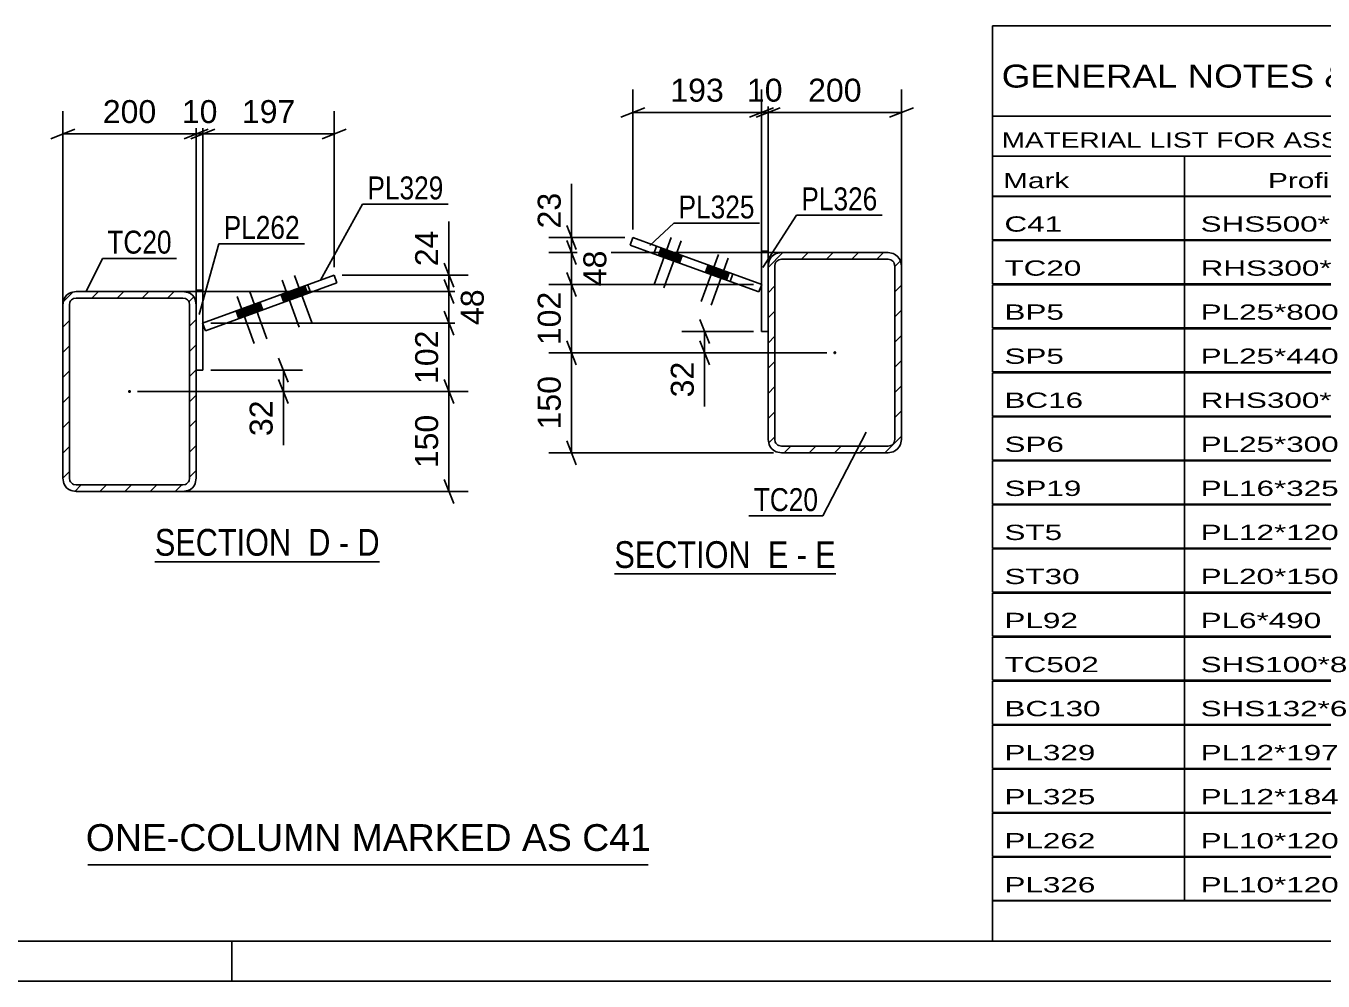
# Model space of a CAD drawing. Header units: millimetres. Extents: x -162 to 432, y -197 to 223.
# Drawn here: x -13.5 to 148.5, y -196.9 to -77.6 of the extents above; entities that cross this region are included whole.
import ezdxf

# ---------------------------------------------------------------- set-up
doc = ezdxf.new("R2010")
doc.units = ezdxf.units.MM
doc.linetypes.add('DXK_LINE_DOT2', pattern=[3.9198, 1.9599, -1.9599])
doc.linetypes.add('DXK_LINE_DOT3', pattern=[5.9187, 2.979, -0.9799, 0.9799, -0.9799])
doc.styles.add('Arial', font='ARIAL.TTF', dxfattribs={"height": 0.2})
doc.styles.add('Arial Narrow', font='ARIALN.TTF', dxfattribs={"height": 0.2})

# ---------------------------------------------------------------- blocks, each defined once
blk = doc.blocks.new('Unknown-284928215-1134')
at = {"color": 5, "linetype": 'Continuous'}
for p, q in [((-156.79, -191.89), (427.21, -191.89)), ((12.21, -196.89), (12.21, -191.89)), ((-161.79, -196.89), (432.21, -196.89))]:
    blk.add_line(p, q, dxfattribs=at)
blk = doc.blocks.new('Unknown-284928215-13 - 1659')
at = {"color": 6, "linetype": 'Continuous'}
blk.add_line((2.6, -144.53), (30.67, -144.53), dxfattribs=at)
at = {"color": 0, "linetype": 'Continuous'}
for points in [[(20.71, -143.78), (20.71, -140.28), (2.6, -140.28), (2.6, -143.78)], [(24.53, -143.78), (24.53, -140.28), (21.76, -140.28), (21.76, -143.78)], [(26.85, -143.78), (26.85, -140.28), (25.58, -140.28), (25.58, -143.78)], [(30.67, -143.78), (30.67, -140.28), (27.9, -140.28), (27.9, -143.78)]]:
    blk.add_wipeout(points, dxfattribs=at)
at = {"color": 7, "linetype": 'Continuous', "style": 'Arial Narrow'}
for s, p in [('SECTION ', (2.6, -143.78)), ('D', (21.76, -143.78)), ('D', (27.9, -143.78)), ('-', (25.58, -143.78))]:
    blk.add_text(s, height=3.34, dxfattribs=at).set_placement(p)
blk = doc.blocks.new('Unknown-284928215-16 - 3590')
at = {"color": 6, "linetype": 'Continuous'}
blk.add_line((59.99, -146.06), (87.64, -146.06), dxfattribs=at)
at = {"color": 0, "linetype": 'Continuous'}
for points in [[(78.1, -145.31), (78.1, -141.81), (59.99, -141.81), (59.99, -145.31)], [(81.71, -145.31), (81.71, -141.81), (79.15, -141.81), (79.15, -145.31)], [(84.03, -145.31), (84.03, -141.81), (82.76, -141.81), (82.76, -145.31)], [(87.64, -145.31), (87.64, -141.81), (85.08, -141.81), (85.08, -145.31)]]:
    blk.add_wipeout(points, dxfattribs=at)
at = {"color": 7, "linetype": 'Continuous', "style": 'Arial Narrow'}
for s, p in [('SECTION ', (59.99, -145.31)), ('E', (79.15, -145.31)), ('E', (85.08, -145.31)), ('-', (82.76, -145.31))]:
    blk.add_text(s, height=3.34, dxfattribs=at).set_placement(p)
blk = doc.blocks.new('Part-284928215-1743 - 1659')
at = {"color": 2, "linetype": 'Continuous'}
for p, q in [((7.76, -110.61), (7.76, -112.44)), ((8.6, -110.61), (7.76, -110.61)), ((8.6, -110.61), (8.6, -120.61)), ((7.76, -120.61), (8.6, -120.61))]:
    blk.add_line(p, q, dxfattribs=at)
at = {"color": 7, "linetype": 'DXK_LINE_DOT2'}
blk.add_line((7.76, -112.44), (7.76, -120.61), dxfattribs=at)
blk = doc.blocks.new('Part-284928215-1690 - 1659')
at = {"linetype": 'Continuous'}
h = blk.add_hatch(dxfattribs=at)
h.set_pattern_fill('', scale=0.7, style=0, pattern_type=0)
h.set_pattern_definition([(45, (-8.9043, -134.1087), (-1.57154, 1.57154), [])])
h.paths.add_polyline_path([(-8.9, -112.44), (-8.9, -134.11), (-8.78, -134.75), (-8.42, -135.29), (-7.88, -135.65), (-7.24, -135.78), (6.1, -135.78), (6.73, -135.65), (7.27, -135.29), (7.64, -134.75), (7.76, -134.11), (7.76, -112.44), (7.64, -111.8), (7.27, -111.26), (6.73, -110.9), (6.1, -110.78), (-7.24, -110.78), (-7.88, -110.9), (-8.42, -111.26), (-8.78, -111.8)])
h.paths.add_polyline_path([(-7.83, -111.85), (-7.56, -111.67), (-7.24, -111.61), (6.1, -111.61), (6.41, -111.67), (6.68, -111.85), (6.87, -112.12), (6.93, -112.44), (6.93, -134.11), (6.87, -134.43), (6.68, -134.7), (6.41, -134.88), (6.1, -134.94), (-7.24, -134.94), (-7.56, -134.88), (-7.83, -134.7), (-8.01, -134.43), (-8.07, -134.11), (-8.07, -112.44), (-8.01, -112.12)])
blk.add_hatch(color=246, dxfattribs=at).paths.add_polyline_path([(-0.57, -123.38, -1), (-0.57, -123.18, -1)])
at = {"color": 2, "linetype": 'Continuous'}
for p, q in [((-7.24, -110.78), (-7.88, -110.9)), ((-7.56, -111.67), (-7.24, -111.61)), ((-7.24, -110.78), (6.1, -110.78)), ((-7.24, -111.61), (6.1, -111.61)), ((6.73, -110.9), (6.1, -110.78)), ((6.1, -111.61), (6.41, -111.67)), ((-8.78, -111.8), (-8.9, -112.44)), ((-8.9, -134.11), (-8.9, -112.44)), ((-8.07, -112.44), (-8.01, -112.12)), ((-8.07, -134.11), (-8.07, -112.44)), ((6.87, -112.12), (6.93, -112.44)), ((6.93, -134.11), (6.93, -112.44)), ((7.76, -112.44), (7.64, -111.8)), ((7.76, -134.11), (7.76, -112.44)), ((-8.9, -134.11), (-8.78, -134.75)), ((-8.01, -134.43), (-8.07, -134.11)), ((6.93, -134.11), (6.87, -134.43)), ((7.64, -134.75), (7.76, -134.11)), ((-7.88, -135.65), (-7.24, -135.78)), ((-7.24, -134.94), (-7.56, -134.88)), ((-7.24, -134.94), (6.1, -134.94)), ((-7.24, -135.78), (6.1, -135.78)), ((6.41, -134.88), (6.1, -134.94)), ((6.1, -135.78), (6.73, -135.65))]:
    blk.add_line(p, q, dxfattribs=at)
at = {"color": 7, "linetype": 'DXK_LINE_DOT3'}
blk.add_line((-0.57, -123.28), (-0.57, -123.28), dxfattribs=at)
at = {"color": 246, "linetype": 'DXK_LINE_DOT2'}
blk.add_line((-0.57, -123.28), (-0.57, -123.28), dxfattribs=at)
at = {"color": 246, "linetype": 'Continuous'}
blk.add_circle((-0.57, -123.28), 0.1, dxfattribs=at)
at = {"color": 2, "linetype": 'Continuous'}
for centre, radius, start, end in [((-7.24, -112.44), 1.67, 112.5, 157.5), ((-7.24, -112.44), 0.833, 112.5, 157.5), ((6.1, -112.44), 0.833, 22.5, 67.5), ((6.1, -112.44), 1.67, 22.5, 67.5), ((-7.24, -134.11), 0.833, 202.5, 247.5), ((6.1, -134.11), 0.833, 292.5, 337.5), ((-7.24, -134.11), 1.67, 202.5, 247.5), ((6.1, -134.11), 1.67, 292.5, 337.5)]:
    blk.add_arc(centre, radius, start, end, dxfattribs=at)
blk = doc.blocks.new('Part-284928215-1760 - 1659')
at = {"color": 2, "linetype": 'Continuous'}
for p, q in [((25, -108.77), (8.55, -114.75)), ((8.9, -115.69), (25.34, -109.71)), ((22.03, -110.91), (21.69, -109.97)), ((25.34, -109.71), (25, -108.77)), ((8.55, -114.75), (8.9, -115.69))]:
    blk.add_line(p, q, dxfattribs=at)
at = {"color": 7, "linetype": 'DXK_LINE_DOT2'}
blk.add_line((13.42, -114.05), (13.07, -113.11), dxfattribs=at)
blk = doc.blocks.new('Bolt-284928215-1769 - 1659')
at = {"linetype": 'Continuous'}
for points in [[(20.26, -111.56), (21.67, -111.04), (21.32, -110.1), (19.91, -110.62)], [(18.69, -112.13), (20.1, -111.61), (19.76, -110.67), (18.35, -111.19)], [(13.08, -114.17), (14.49, -113.66), (14.15, -112.72), (12.74, -113.23)], [(14.65, -113.6), (16.06, -113.08), (15.71, -112.14), (14.31, -112.66)]]:
    blk.add_hatch(color=1, dxfattribs=at).paths.add_polyline_path(points)
at = {"color": 1, "linetype": 'Continuous'}
for p, q in [((18.48, -109.36), (20.62, -115.24)), ((20.05, -108.79), (22.19, -114.67)), ((21.32, -110.1), (21.67, -111.04)), ((12.87, -111.41), (15.01, -117.28)), ((14.44, -110.84), (16.58, -116.71)), ((18.35, -111.19), (18.69, -112.13)), ((19.76, -110.67), (20.1, -111.61)), ((19.91, -110.62), (20.26, -111.56)), ((12.74, -113.23), (13.08, -114.17)), ((14.15, -112.72), (14.49, -113.66)), ((14.31, -112.66), (14.65, -113.6)), ((15.71, -112.14), (16.06, -113.08))]:
    blk.add_line(p, q, dxfattribs=at)
blk = doc.blocks.new('Part-284928215-3602 - 3590')
at = {"linetype": 'Continuous'}
h = blk.add_hatch(dxfattribs=at)
h.set_pattern_fill('', scale=0.7, style=0, pattern_type=0)
h.set_pattern_definition([(45, (95.7247, -106.9655), (-1.57154, 1.57154), [])])
h.paths.add_polyline_path([(95.85, -107.6), (95.72, -106.97), (95.36, -106.42), (94.82, -106.06), (94.18, -105.94), (80.85, -105.94), (80.21, -106.06), (79.67, -106.42), (79.31, -106.97), (79.18, -107.6), (79.18, -129.27), (79.31, -129.91), (79.67, -130.45), (80.21, -130.81), (80.85, -130.94), (94.18, -130.94), (94.82, -130.81), (95.36, -130.45), (95.72, -129.91), (95.85, -129.27)])
h.paths.add_polyline_path([(94.95, -129.59), (94.77, -129.86), (94.5, -130.04), (94.18, -130.1), (80.85, -130.1), (80.53, -130.04), (80.26, -129.86), (80.08, -129.59), (80.02, -129.27), (80.02, -107.6), (80.08, -107.28), (80.26, -107.01), (80.53, -106.83), (80.85, -106.77), (94.18, -106.77), (94.5, -106.83), (94.77, -107.01), (94.95, -107.28), (95.02, -107.6), (95.02, -129.27)])
blk.add_hatch(color=246, dxfattribs=at).paths.add_polyline_path([(87.52, -118.54, -1), (87.52, -118.34, -1)])
at = {"color": 2, "linetype": 'Continuous'}
for p, q in [((80.85, -105.94), (80.21, -106.06)), ((80.53, -106.83), (80.85, -106.77)), ((80.85, -105.94), (94.18, -105.94)), ((80.85, -106.77), (94.18, -106.77)), ((94.82, -106.06), (94.18, -105.94)), ((94.18, -106.77), (94.5, -106.83)), ((79.31, -106.97), (79.18, -107.6)), ((79.18, -129.27), (79.18, -107.6)), ((80.02, -107.6), (80.08, -107.28)), ((80.02, -129.27), (80.02, -107.6)), ((94.95, -107.28), (95.02, -107.6)), ((95.02, -129.27), (95.02, -107.6)), ((95.85, -107.6), (95.72, -106.97)), ((95.85, -129.27), (95.85, -107.6)), ((79.18, -129.27), (79.31, -129.91)), ((80.08, -129.59), (80.02, -129.27)), ((95.02, -129.27), (94.95, -129.59)), ((95.72, -129.91), (95.85, -129.27)), ((80.21, -130.81), (80.85, -130.94)), ((80.85, -130.1), (80.53, -130.04)), ((80.85, -130.1), (94.18, -130.1)), ((80.85, -130.94), (94.18, -130.94)), ((94.5, -130.04), (94.18, -130.1)), ((94.18, -130.94), (94.82, -130.81))]:
    blk.add_line(p, q, dxfattribs=at)
at = {"color": 7, "linetype": 'DXK_LINE_DOT3'}
blk.add_line((87.52, -118.44), (87.52, -118.44), dxfattribs=at)
at = {"color": 246, "linetype": 'DXK_LINE_DOT2'}
blk.add_line((87.52, -118.44), (87.52, -118.44), dxfattribs=at)
at = {"color": 246, "linetype": 'Continuous'}
blk.add_circle((87.52, -118.44), 0.1, dxfattribs=at)
at = {"color": 2, "linetype": 'Continuous'}
for centre, radius, start, end in [((80.85, -107.6), 1.67, 112.5, 157.5), ((80.85, -107.6), 0.833, 112.5, 157.5), ((94.18, -107.6), 0.833, 22.5, 67.5), ((94.18, -107.6), 1.67, 22.5, 67.5), ((80.85, -129.27), 0.833, 202.5, 247.5), ((94.18, -129.27), 0.833, 292.5, 337.5), ((80.85, -129.27), 1.67, 202.5, 247.5), ((94.18, -129.27), 1.67, 292.5, 337.5)]:
    blk.add_arc(centre, radius, start, end, dxfattribs=at)
blk = doc.blocks.new('Bolt-284928215-3603 - 3590')
at = {"linetype": 'Continuous'}
for points in [[(65.48, -106.28), (66.89, -106.79), (67.23, -105.85), (65.82, -105.34)], [(66.7, -106.72), (68.11, -107.23), (68.45, -106.29), (67.04, -105.78)], [(71.36, -108.42), (72.77, -108.93), (73.12, -107.99), (71.71, -107.48)], [(72.58, -108.86), (73.99, -109.37), (74.33, -108.43), (72.92, -107.92)]]:
    blk.add_hatch(color=1, dxfattribs=at).paths.add_polyline_path(points)
at = {"color": 1, "linetype": 'Continuous'}
for p, q in [((67.1, -104.03), (64.96, -109.9)), ((68.31, -104.47), (66.18, -110.34)), ((65.82, -105.34), (65.48, -106.28)), ((67.04, -105.78), (66.7, -106.72)), ((67.23, -105.85), (66.89, -106.79)), ((68.45, -106.29), (68.11, -107.23)), ((72.98, -106.17), (70.84, -112.04)), ((74.19, -106.61), (72.06, -112.48)), ((71.71, -107.48), (71.36, -108.42)), ((72.92, -107.92), (72.58, -108.86)), ((73.12, -107.99), (72.77, -108.93)), ((74.33, -108.43), (73.99, -109.37))]:
    blk.add_line(p, q, dxfattribs=at)
blk = doc.blocks.new('Part-284928215-3616 - 3590')
at = {"color": 2, "linetype": 'Continuous'}
for p, q in [((61.94, -104.99), (62.28, -104.05)), ((64.92, -106.07), (61.94, -104.99)), ((62.28, -104.05), (65.26, -105.13)), ((64.92, -106.07), (65.26, -105.13)), ((65.26, -105.13), (78.39, -109.91)), ((78.05, -110.85), (64.92, -106.07)), ((78.39, -109.91), (78.05, -110.85))]:
    blk.add_line(p, q, dxfattribs=at)
at = {"color": 7, "linetype": 'DXK_LINE_DOT2'}
blk.add_line((74.43, -109.54), (74.78, -108.6), dxfattribs=at)
blk = doc.blocks.new('Part-284928215-3623 - 3590')
at = {"color": 2, "linetype": 'Continuous'}
for p, q in [((79.19, -105.77), (78.35, -105.77)), ((78.35, -105.77), (78.35, -115.77)), ((79.19, -105.77), (79.19, -107.6)), ((78.35, -115.77), (79.19, -115.77))]:
    blk.add_line(p, q, dxfattribs=at)
at = {"color": 7, "linetype": 'DXK_LINE_DOT2'}
blk.add_line((79.19, -107.6), (79.19, -115.77), dxfattribs=at)
blk = doc.blocks.new('StraightDimension-284928215-1772 - 1659')
at = {"color": 7, "linetype": 'Continuous'}
for p, q in [((38.72, -121.78), (39.92, -124.78)), ((0.43, -123.28), (41.72, -123.28)), ((39.32, -135.78), (39.32, -123.28)), ((39.92, -137.28), (38.72, -134.28)), ((5.74, -135.78), (41.72, -135.78))]:
    blk.add_line(p, q, dxfattribs=at)
at = {"color": 0}
blk.add_wipeout([(38.57, -125.59), (34.37, -125.59), (34.37, -133.46), (38.57, -133.46)], dxfattribs=at)
at = {"color": 3, "style": 'Arial'}
blk.add_text('150', height=2.865, rotation=90.0002, dxfattribs=at).set_placement((37.97, -132.86))
blk = doc.blocks.new('StraightDimension-284928215-1799 - 1659')
at = {"color": 7, "linetype": 'Continuous'}
for p, q in [((38.72, -107.27), (39.92, -110.27)), ((26, -108.77), (41.72, -108.77)), ((39.92, -112.28), (38.72, -109.28)), ((39.32, -110.78), (39.32, -108.77)), ((4.59, -110.78), (41.72, -110.78))]:
    blk.add_line(p, q, dxfattribs=at)
at = {"color": 0}
blk.add_wipeout([(38.57, -102.59), (34.37, -102.59), (34.37, -108.24), (38.57, -108.24)], dxfattribs=at)
at = {"color": 7, "linetype": 'Continuous'}
blk.add_line((39.32, -108.77), (39.32, -102.07), dxfattribs=at)
blk.add_line((39.32, -108.77), (39.32, -102.07), dxfattribs=at)
at = {"color": 3, "style": 'Arial'}
blk.add_text('24', height=2.865, rotation=90.0002, dxfattribs=at).set_placement((37.97, -107.64))
blk = doc.blocks.new('StraightDimension-284928215-1784 - 1659')
at = {"color": 7, "linetype": 'Continuous'}
for p, q in [((38.72, -113.24), (39.92, -116.24)), ((9.6, -114.74), (41.72, -114.74)), ((39.32, -123.28), (39.32, -114.74)), ((39.92, -124.78), (38.72, -121.78)), ((0.43, -123.28), (41.72, -123.28))]:
    blk.add_line(p, q, dxfattribs=at)
at = {"color": 0}
blk.add_wipeout([(38.57, -115.07), (34.37, -115.07), (34.37, -122.94), (38.57, -122.94)], dxfattribs=at)
at = {"color": 3, "style": 'Arial'}
blk.add_text('102', height=2.865, rotation=90.0002, dxfattribs=at).set_placement((37.97, -122.34))
blk = doc.blocks.new('StraightDimension-284928215-1805 - 1659')
at = {"color": 7, "linetype": 'Continuous'}
for p, q in [((38.72, -109.28), (39.92, -112.28)), ((4.59, -110.78), (42.17, -110.78)), ((39.32, -114.74), (39.32, -110.78)), ((39.92, -116.24), (38.72, -113.24)), ((9.6, -114.74), (42.17, -114.74))]:
    blk.add_line(p, q, dxfattribs=at)
at = {"color": 0}
blk.add_wipeout([(44.27, -109.93), (40.07, -109.93), (40.07, -115.58), (44.27, -115.58)], dxfattribs=at)
at = {"color": 3, "style": 'Arial'}
blk.add_text('48', height=2.865, rotation=90.0002, dxfattribs=at).set_placement((43.67, -114.98))
blk = doc.blocks.new('StraightDimension-284928215-1820 - 1659')
at = {"color": 7, "linetype": 'Continuous'}
for p, q in [((18.05, -119.11), (19.25, -122.11)), ((9.6, -120.61), (21.05, -120.61)), ((18.65, -123.28), (18.65, -120.61)), ((19.25, -124.78), (18.05, -121.78)), ((0.43, -123.28), (21.05, -123.28))]:
    blk.add_line(p, q, dxfattribs=at)
at = {"color": 0}
blk.add_wipeout([(17.9, -123.8), (13.7, -123.8), (13.7, -129.45), (17.9, -129.45)], dxfattribs=at)
at = {"color": 7, "linetype": 'Continuous'}
blk.add_line((18.65, -123.28), (18.65, -129.97), dxfattribs=at)
blk.add_line((18.65, -123.28), (18.65, -129.97), dxfattribs=at)
at = {"color": 3, "style": 'Arial'}
blk.add_text('32', height=2.865, rotation=90.0002, dxfattribs=at).set_placement((17.3, -128.85))
blk = doc.blocks.new('StraightDimension-284928215-1832 - 1659')
at = {"color": 7, "linetype": 'Continuous'}
for p, q in [((-8.9, -112.33), (-8.9, -88.26)), ((7.76, -111.44), (7.76, -88.26)), ((-7.4, -90.51), (-10.4, -91.71)), ((6.26, -91.71), (9.26, -90.51)), ((-8.9, -91.11), (7.76, -91.11))]:
    blk.add_line(p, q, dxfattribs=at)
at = {"color": 0}
blk.add_wipeout([(3.36, -90.36), (3.36, -86.16), (-4.51, -86.16), (-4.51, -90.36)], dxfattribs=at)
at = {"color": 3, "style": 'Arial'}
blk.add_text('200', height=2.865, dxfattribs=at).set_placement((-3.91, -89.76))
blk = doc.blocks.new('StraightDimension-284928215-1845 - 1659')
at = {"color": 7, "linetype": 'Continuous'}
for p, q in [((8.6, -113.74), (8.6, -88.26)), ((25, -107.77), (25, -88.26)), ((10.1, -90.51), (7.1, -91.71)), ((23.5, -91.71), (26.5, -90.51)), ((8.6, -91.11), (25, -91.11))]:
    blk.add_line(p, q, dxfattribs=at)
at = {"color": 0}
blk.add_wipeout([(20.73, -90.36), (20.73, -86.16), (12.86, -86.16), (12.86, -90.36)], dxfattribs=at)
at = {"color": 3, "style": 'Arial'}
blk.add_text('197', height=2.865, dxfattribs=at).set_placement((13.46, -89.76))
blk = doc.blocks.new('StraightDimension-284928215-1859 - 1659')
at = {"color": 7, "linetype": 'Continuous'}
for p, q in [((7.76, -111.44), (7.76, -88.26)), ((8.6, -113.74), (8.6, -88.26)), ((6.26, -91.71), (9.26, -90.51)), ((10.1, -90.51), (7.1, -91.71)), ((7.76, -91.11), (8.6, -91.11))]:
    blk.add_line(p, q, dxfattribs=at)
at = {"color": 0}
blk.add_wipeout([(11, -90.36), (11, -86.16), (5.36, -86.16), (5.36, -90.36)], dxfattribs=at)
at = {"color": 3, "style": 'Arial'}
blk.add_text('10', height=2.865, dxfattribs=at).set_placement((5.96, -89.76))
blk = doc.blocks.new('StraightDimension-284928215-3726 - 3590')
at = {"color": 7, "linetype": 'Continuous'}
for p, q in [((54.03, -102.55), (55.23, -105.55)), ((61.28, -104.05), (51.78, -104.05)), ((55.23, -107.44), (54.03, -104.44)), ((54.63, -105.94), (54.63, -104.05)), ((81.37, -105.94), (51.78, -105.94))]:
    blk.add_line(p, q, dxfattribs=at)
at = {"color": 0}
blk.add_wipeout([(53.88, -97.87), (49.68, -97.87), (49.68, -103.52), (53.88, -103.52)], dxfattribs=at)
at = {"color": 7, "linetype": 'Continuous'}
blk.add_line((54.63, -104.05), (54.63, -97.35), dxfattribs=at)
blk.add_line((54.63, -104.05), (54.63, -97.35), dxfattribs=at)
at = {"color": 3, "style": 'Arial'}
blk.add_text('23', height=2.865, rotation=90.0002, dxfattribs=at).set_placement((53.28, -102.92))
blk = doc.blocks.new('StraightDimension-284928215-3714 - 3590')
at = {"color": 7, "linetype": 'Continuous'}
for p, q in [((79.18, -106.6), (79.18, -85.59)), ((95.85, -107.49), (95.85, -85.59)), ((80.68, -87.84), (77.68, -89.04)), ((79.18, -88.44), (95.85, -88.44)), ((94.35, -89.04), (97.35, -87.84))]:
    blk.add_line(p, q, dxfattribs=at)
at = {"color": 0}
blk.add_wipeout([(91.45, -87.69), (91.45, -83.49), (83.58, -83.49), (83.58, -87.69)], dxfattribs=at)
at = {"color": 3, "style": 'Arial'}
blk.add_text('200', height=2.865, dxfattribs=at).set_placement((84.18, -87.09))
blk = doc.blocks.new('StraightDimension-284928215-3673 - 3590')
at = {"color": 7, "linetype": 'Continuous'}
for p, q in [((70.65, -114.27), (71.85, -117.27)), ((77.35, -115.77), (68.4, -115.77)), ((71.25, -118.44), (71.25, -115.77)), ((71.85, -119.94), (70.65, -116.94)), ((86.52, -118.44), (68.4, -118.44))]:
    blk.add_line(p, q, dxfattribs=at)
at = {"color": 0}
blk.add_wipeout([(70.5, -118.96), (66.3, -118.96), (66.3, -124.61), (70.5, -124.61)], dxfattribs=at)
at = {"color": 7, "linetype": 'Continuous'}
blk.add_line((71.25, -118.44), (71.25, -125.13), dxfattribs=at)
blk.add_line((71.25, -118.44), (71.25, -125.13), dxfattribs=at)
at = {"color": 3, "style": 'Arial'}
blk.add_text('32', height=2.865, rotation=90.0002, dxfattribs=at).set_placement((69.9, -124.01))
blk = doc.blocks.new('StraightDimension-284928215-3685 - 3590')
at = {"color": 7, "linetype": 'Continuous'}
for p, q in [((78.35, -108.9), (78.35, -85.59)), ((79.18, -106.6), (79.18, -85.59)), ((76.85, -89.04), (79.85, -87.84)), ((80.68, -87.84), (77.68, -89.04)), ((78.35, -88.44), (79.18, -88.44))]:
    blk.add_line(p, q, dxfattribs=at)
at = {"color": 0}
blk.add_wipeout([(81.59, -87.69), (81.59, -83.49), (75.94, -83.49), (75.94, -87.69)], dxfattribs=at)
at = {"color": 3, "style": 'Arial'}
blk.add_text('10', height=2.865, dxfattribs=at).set_placement((76.54, -87.09))
blk = doc.blocks.new('StraightDimension-284928215-3702 - 3590')
at = {"color": 7, "linetype": 'Continuous'}
for p, q in [((62.28, -103.05), (62.28, -85.59)), ((78.35, -108.9), (78.35, -85.59)), ((63.78, -87.84), (60.78, -89.04)), ((62.28, -88.44), (78.35, -88.44)), ((76.85, -89.04), (79.85, -87.84))]:
    blk.add_line(p, q, dxfattribs=at)
at = {"color": 0}
blk.add_wipeout([(74.25, -87.69), (74.25, -83.49), (66.38, -83.49), (66.38, -87.69)], dxfattribs=at)
at = {"color": 3, "style": 'Arial'}
blk.add_text('193', height=2.865, dxfattribs=at).set_placement((66.98, -87.09))
blk = doc.blocks.new('StraightDimension-284928215-3734 - 3590')
at = {"color": 7, "linetype": 'Continuous'}
for p, q in [((54.03, -116.94), (55.23, -119.94)), ((86.52, -118.44), (51.78, -118.44)), ((54.63, -130.94), (54.63, -118.44)), ((55.23, -132.44), (54.03, -129.44)), ((79.85, -130.94), (51.78, -130.94))]:
    blk.add_line(p, q, dxfattribs=at)
at = {"color": 0}
blk.add_wipeout([(53.88, -120.75), (49.68, -120.75), (49.68, -128.62), (53.88, -128.62)], dxfattribs=at)
at = {"color": 3, "style": 'Arial'}
blk.add_text('150', height=2.865, rotation=90.0002, dxfattribs=at).set_placement((53.28, -128.02))
blk = doc.blocks.new('StraightDimension-284928215-3745 - 3590')
at = {"color": 7, "linetype": 'Continuous'}
for p, q in [((54.03, -104.44), (55.23, -107.44)), ((81.37, -105.94), (52.23, -105.94)), ((54.63, -109.9), (54.63, -105.94)), ((55.23, -111.4), (54.03, -108.4)), ((77.35, -109.9), (52.23, -109.9))]:
    blk.add_line(p, q, dxfattribs=at)
at = {"color": 0}
blk.add_wipeout([(59.58, -105.09), (55.38, -105.09), (55.38, -110.74), (59.58, -110.74)], dxfattribs=at)
at = {"color": 3, "style": 'Arial'}
blk.add_text('48', height=2.865, rotation=90.0002, dxfattribs=at).set_placement((58.98, -110.14))
blk = doc.blocks.new('StraightDimension-284928215-3761 - 3590')
at = {"color": 7, "linetype": 'Continuous'}
for p, q in [((54.03, -108.4), (55.23, -111.4)), ((77.35, -109.9), (51.78, -109.9)), ((54.63, -118.44), (54.63, -109.9)), ((55.23, -119.94), (54.03, -116.94)), ((86.52, -118.44), (51.78, -118.44))]:
    blk.add_line(p, q, dxfattribs=at)
at = {"color": 0}
blk.add_wipeout([(53.88, -110.23), (49.68, -110.23), (49.68, -118.1), (53.88, -118.1)], dxfattribs=at)
at = {"color": 3, "style": 'Arial'}
blk.add_text('102', height=2.865, rotation=90.0002, dxfattribs=at).set_placement((53.28, -117.5))
blk = doc.blocks.new('Unknown-284928215-9386')
at = {"color": 7, "linetype": 'Continuous'}
for p, q in [((107.21, -77.64), (267.21, -77.64)), ((107.21, -88.89), (107.21, -77.64)), ((267.21, -77.64), (267.21, -88.89)), ((107.21, -88.89), (267.21, -88.89)), ((107.21, -88.89), (107.21, -93.89)), ((267.21, -88.89), (267.21, -93.89)), ((107.21, -93.89), (267.21, -93.89)), ((107.21, -93.89), (107.21, -98.89)), ((131.21, -93.89), (131.21, -98.89)), ((166.71, -93.89), (166.71, -98.89)), ((192.71, -93.89), (192.71, -98.89)), ((205.71, -93.89), (205.71, -98.89)), ((223.21, -93.89), (223.21, -98.89)), ((245.21, -93.89), (245.21, -98.89)), ((267.21, -93.89), (267.21, -98.89)), ((107.21, -98.89), (267.21, -98.89)), ((107.21, -98.94), (107.21, -104.34)), ((107.21, -98.94), (267.21, -98.94)), ((131.21, -98.89), (131.21, -104.39)), ((166.71, -98.89), (166.71, -104.39)), ((192.71, -98.89), (192.71, -104.39)), ((205.71, -98.89), (205.71, -104.39)), ((223.21, -98.89), (223.21, -104.39)), ((245.21, -98.89), (245.21, -104.39)), ((267.21, -98.94), (267.21, -104.34)), ((107.21, -104.34), (267.21, -104.34)), ((107.21, -104.44), (107.21, -109.84)), ((107.21, -104.44), (267.21, -104.44)), ((131.21, -104.39), (131.21, -109.89)), ((166.71, -104.39), (166.71, -109.89)), ((192.71, -104.39), (192.71, -109.89)), ((205.71, -104.39), (205.71, -109.89)), ((223.21, -104.39), (223.21, -109.89)), ((245.21, -104.39), (245.21, -109.89)), ((267.21, -104.44), (267.21, -109.84)), ((107.21, -109.84), (267.21, -109.84)), ((107.21, -109.94), (107.21, -115.34)), ((107.21, -109.94), (267.21, -109.94)), ((131.21, -109.89), (131.21, -115.39)), ((166.71, -109.89), (166.71, -115.39)), ((192.71, -109.89), (192.71, -115.39)), ((205.71, -109.89), (205.71, -115.39)), ((223.21, -109.89), (223.21, -115.39)), ((245.21, -109.89), (245.21, -115.39)), ((267.21, -109.94), (267.21, -115.34)), ((107.21, -115.34), (267.21, -115.34)), ((107.21, -115.44), (107.21, -120.84)), ((107.21, -115.44), (267.21, -115.44)), ((131.21, -115.39), (131.21, -120.89)), ((166.71, -115.39), (166.71, -120.89)), ((192.71, -115.39), (192.71, -120.89)), ((205.71, -115.39), (205.71, -120.89)), ((223.21, -115.39), (223.21, -120.89)), ((245.21, -115.39), (245.21, -120.89)), ((267.21, -115.44), (267.21, -120.84)), ((107.21, -120.84), (267.21, -120.84)), ((107.21, -120.94), (107.21, -126.34)), ((107.21, -120.94), (267.21, -120.94)), ((131.21, -120.89), (131.21, -126.39)), ((166.71, -120.89), (166.71, -126.39)), ((192.71, -120.89), (192.71, -126.39)), ((205.71, -120.89), (205.71, -126.39)), ((223.21, -120.89), (223.21, -126.39)), ((245.21, -120.89), (245.21, -126.39)), ((267.21, -120.94), (267.21, -126.34)), ((107.21, -126.34), (267.21, -126.34)), ((107.21, -126.44), (107.21, -131.84)), ((107.21, -126.44), (267.21, -126.44)), ((131.21, -126.39), (131.21, -131.89)), ((166.71, -126.39), (166.71, -131.89)), ((192.71, -126.39), (192.71, -131.89)), ((205.71, -126.39), (205.71, -131.89)), ((223.21, -126.39), (223.21, -131.89)), ((245.21, -126.39), (245.21, -131.89)), ((267.21, -126.44), (267.21, -131.84)), ((107.21, -131.84), (267.21, -131.84)), ((107.21, -131.94), (107.21, -137.34)), ((107.21, -131.94), (267.21, -131.94)), ((131.21, -131.89), (131.21, -137.39)), ((166.71, -131.89), (166.71, -137.39)), ((192.71, -131.89), (192.71, -137.39)), ((205.71, -131.89), (205.71, -137.39)), ((223.21, -131.89), (223.21, -137.39)), ((245.21, -131.89), (245.21, -137.39)), ((267.21, -131.94), (267.21, -137.34)), ((107.21, -137.34), (267.21, -137.34)), ((107.21, -137.44), (107.21, -142.84)), ((107.21, -137.44), (267.21, -137.44)), ((131.21, -137.39), (131.21, -142.89)), ((166.71, -137.39), (166.71, -142.89)), ((192.71, -137.39), (192.71, -142.89)), ((205.71, -137.39), (205.71, -142.89)), ((223.21, -137.39), (223.21, -142.89)), ((245.21, -137.39), (245.21, -142.89)), ((267.21, -137.44), (267.21, -142.84)), ((107.21, -142.84), (267.21, -142.84)), ((107.21, -142.94), (107.21, -148.34)), ((107.21, -142.94), (267.21, -142.94)), ((131.21, -142.89), (131.21, -148.39)), ((166.71, -142.89), (166.71, -148.39)), ((192.71, -142.89), (192.71, -148.39)), ((205.71, -142.89), (205.71, -148.39)), ((223.21, -142.89), (223.21, -148.39)), ((245.21, -142.89), (245.21, -148.39)), ((267.21, -142.94), (267.21, -148.34)), ((107.21, -148.34), (267.21, -148.34)), ((107.21, -148.44), (107.21, -153.84)), ((107.21, -148.44), (267.21, -148.44)), ((131.21, -148.39), (131.21, -153.89)), ((166.71, -148.39), (166.71, -153.89)), ((192.71, -148.39), (192.71, -153.89)), ((205.71, -148.39), (205.71, -153.89)), ((223.21, -148.39), (223.21, -153.89)), ((245.21, -148.39), (245.21, -153.89)), ((267.21, -148.44), (267.21, -153.84)), ((107.21, -153.84), (267.21, -153.84)), ((131.21, -153.89), (131.21, -159.39)), ((166.71, -153.89), (166.71, -159.39)), ((192.71, -153.89), (192.71, -159.39)), ((205.71, -153.89), (205.71, -159.39)), ((223.21, -153.89), (223.21, -159.39)), ((245.21, -153.89), (245.21, -159.39)), ((107.21, -153.94), (107.21, -159.34)), ((107.21, -153.94), (267.21, -153.94)), ((267.21, -153.94), (267.21, -159.34)), ((107.21, -159.34), (267.21, -159.34)), ((107.21, -159.44), (107.21, -164.84)), ((107.21, -159.44), (267.21, -159.44)), ((131.21, -159.39), (131.21, -164.89)), ((166.71, -159.39), (166.71, -164.89)), ((192.71, -159.39), (192.71, -164.89)), ((205.71, -159.39), (205.71, -164.89)), ((223.21, -159.39), (223.21, -164.89)), ((245.21, -159.39), (245.21, -164.89)), ((267.21, -159.44), (267.21, -164.84)), ((107.21, -164.84), (267.21, -164.84)), ((107.21, -164.94), (107.21, -170.34)), ((107.21, -164.94), (267.21, -164.94)), ((131.21, -164.89), (131.21, -170.39)), ((166.71, -164.89), (166.71, -170.39)), ((192.71, -164.89), (192.71, -170.39)), ((205.71, -164.89), (205.71, -170.39)), ((223.21, -164.89), (223.21, -170.39)), ((245.21, -164.89), (245.21, -170.39)), ((267.21, -164.94), (267.21, -170.34)), ((107.21, -170.34), (267.21, -170.34)), ((107.21, -170.44), (107.21, -175.84)), ((107.21, -170.44), (267.21, -170.44)), ((131.21, -170.39), (131.21, -175.89)), ((166.71, -170.39), (166.71, -175.89)), ((192.71, -170.39), (192.71, -175.89)), ((205.71, -170.39), (205.71, -175.89)), ((223.21, -170.39), (223.21, -175.89)), ((245.21, -170.39), (245.21, -175.89)), ((267.21, -170.44), (267.21, -175.84)), ((107.21, -175.84), (267.21, -175.84)), ((107.21, -175.94), (107.21, -181.34)), ((107.21, -175.94), (267.21, -175.94)), ((131.21, -175.89), (131.21, -181.39)), ((166.71, -175.89), (166.71, -181.39)), ((192.71, -175.89), (192.71, -181.39)), ((205.71, -175.89), (205.71, -181.39)), ((223.21, -175.89), (223.21, -181.39)), ((245.21, -175.89), (245.21, -181.39)), ((267.21, -175.94), (267.21, -181.34)), ((107.21, -181.34), (267.21, -181.34)), ((107.21, -181.44), (107.21, -186.84)), ((107.21, -181.44), (267.21, -181.44)), ((131.21, -181.39), (131.21, -186.89)), ((166.71, -181.39), (166.71, -186.89)), ((192.71, -181.39), (192.71, -186.89)), ((205.71, -181.39), (205.71, -186.89)), ((223.21, -181.39), (223.21, -186.89)), ((245.21, -181.39), (245.21, -186.89)), ((267.21, -181.44), (267.21, -186.84)), ((107.21, -186.84), (267.21, -186.84)), ((107.21, -186.89), (267.21, -186.89)), ((107.21, -186.89), (107.21, -191.89)), ((223.21, -186.89), (223.21, -191.89)), ((245.21, -186.89), (245.21, -191.89)), ((267.21, -186.89), (267.21, -191.89)), ((107.21, -191.89), (267.21, -191.89))]:
    blk.add_line(p, q, dxfattribs=at)
at = {"color": 7, "style": 'Arial Narrow'}
for s, height, width, p in [('GENERAL NOTES & WELD DETAILS :', 2.8633, 1.4, (108.36, -85.33)), ('REFER TYP DRAWING TYP-01', 1.9089, 1.6, (191.91, -85.23)), ("MATERIAL LIST FOR ASSEMBLY MK'D", 1.9089, 1.6, (108.36, -92.83)), ('C41', 1.909, 1.794707, (203.4, -92.92)), ('1', 1.91, 1.794707, (229.29, -92.83)), ('No. Required', 1.9089, 1.6, (238.62, -92.83)), ('Mark', 1.909, 1.7, (108.54, -97.89)), ('Profile', 1.909, 1.7, (141.62, -97.89)), ('Material', 1.909, 1.7, (171.75, -97.83)), ('No.', 1.909, 1.7, (196.71, -97.83)), ('Length', 1.909, 1.7, (207.21, -97.83)), ('Area', 1.909, 1.7, (229.71, -97.83)), ('Weight', 1.909, 1.7, (249.21, -97.83))]:
    blk.add_text(s, height=height, dxfattribs=dict(at, width=width)).set_placement(p)
at = {"color": 7, "linetype": 'Continuous', "style": 'Arial Narrow'}
for s, height, width, p in [('C41', 1.909, 1.794707, (108.71, -103.32)), ('SHS500*20', 1.909, 1.794707, (133.21, -103.32)), ('E350', 1.909, 1.794707, (172.95, -103.32)), ('1', 1.91, 1.794707, (197.06, -103.32)), ('8109', 1.909, 1.794707, (209.79, -103.32)), ('16.3', 1.909, 1.794707, (231.34, -103.32)), ('2444.4', 1.909, 1.794707, (247.98, -103.32)), ('TC20', 1.909, 1.794707, (108.71, -108.82)), ('RHS300*200*10', 1.9089, 1.794707, (133.21, -108.82)), ('E350', 1.909, 1.794707, (172.95, -108.82)), ('2', 1.91, 1.794707, (197.06, -108.82)), ('1075', 1.909, 1.794707, (209.79, -108.82)), ('1.1', 1.909, 1.794707, (233.52, -108.82)), ('162.0', 1.909, 1.794707, (250.16, -108.82)), ('BP5', 1.909, 1.794707, (108.71, -114.32)), ('PL25*800', 1.909, 1.794707, (133.21, -114.32)), ('E350', 1.909, 1.794707, (172.95, -114.32)), ('1', 1.91, 1.794707, (197.06, -114.32)), ('800', 1.909, 1.794707, (211.98, -114.32)), ('1.4', 1.909, 1.794707, (233.52, -114.32)), ('125.6', 1.909, 1.794707, (250.16, -114.32)), ('SP5', 1.909, 1.794707, (108.71, -119.82)), ('PL25*440', 1.909, 1.794707, (133.21, -119.82)), ('E350', 1.909, 1.794707, (172.95, -119.82)), ('2', 1.91, 1.794707, (197.06, -119.82)), ('540', 1.909, 1.794707, (211.98, -119.82)), ('0.5', 1.909, 1.794707, (233.52, -119.82)), ('93.3', 1.909, 1.794707, (252.35, -119.82)), ('BC16', 1.909, 1.794707, (108.71, -125.32)), ('RHS300*200*10', 1.9089, 1.794707, (133.21, -125.32)), ('E350', 1.909, 1.794707, (172.95, -125.32)), ('2', 1.91, 1.794707, (197.06, -125.32)), ('475', 1.909, 1.794707, (211.98, -125.32)), ('0.5', 1.909, 1.794707, (233.52, -125.32)), ('71.6', 1.909, 1.794707, (252.35, -125.32)), ('SP6', 1.909, 1.794707, (108.71, -130.82)), ('PL25*300', 1.909, 1.794707, (133.21, -130.82)), ('E350', 1.909, 1.794707, (172.95, -130.82)), ('2', 1.91, 1.794707, (197.06, -130.82)), ('440', 1.909, 1.794707, (211.98, -130.82)), ('0.3', 1.909, 1.794707, (233.52, -130.82)), ('51.8', 1.909, 1.794707, (252.35, -130.82)), ('SP19', 1.909, 1.794707, (108.71, -136.32)), ('PL16*325', 1.909, 1.794707, (133.21, -136.32)), ('E350', 1.909, 1.794707, (172.95, -136.32)), ('2', 1.91, 1.794707, (197.06, -136.32)), ('325', 1.909, 1.794707, (211.98, -136.32)), ('0.2', 1.909, 1.794707, (233.52, -136.32)), ('26.5', 1.909, 1.794707, (252.35, -136.32)), ('ST5', 1.909, 1.794707, (108.71, -141.82)), ('PL12*120', 1.909, 1.794707, (133.21, -141.82)), ('E350', 1.909, 1.794707, (172.95, -141.82)), ('32', 1.909, 1.794707, (195.97, -141.82)), ('120', 1.909, 1.794707, (211.98, -141.82)), ('0.0', 1.909, 1.794707, (233.52, -141.82)), ('21.4', 1.909, 1.794707, (252.35, -141.82)), ('ST30', 1.909, 1.794707, (108.71, -147.32)), ('PL20*150', 1.909, 1.794707, (133.21, -147.32)), ('E350', 1.909, 1.794707, (172.95, -147.32)), ('8', 1.91, 1.794707, (197.06, -147.32)), ('150', 1.909, 1.794707, (211.98, -147.32)), ('0.0', 1.909, 1.794707, (233.52, -147.32)), ('17.4', 1.909, 1.794707, (252.35, -147.32)), ('PL92', 1.909, 1.794707, (108.71, -152.82)), ('PL6*490', 1.909, 1.794707, (133.21, -152.82)), ('E350', 1.909, 1.794707, (172.95, -152.82)), ('1', 1.91, 1.794707, (197.06, -152.82)), ('490', 1.909, 1.794707, (211.98, -152.82)), ('0.5', 1.909, 1.794707, (233.52, -152.82)), ('11.3', 1.909, 1.794707, (252.35, -152.82)), ('TC502', 1.909, 1.794707, (108.71, -158.32)), ('SHS100*8', 1.909, 1.794707, (133.21, -158.32)), ('E350', 1.909, 1.794707, (172.95, -158.32)), ('1', 1.91, 1.794707, (197.06, -158.32)), ('420', 1.909, 1.794707, (211.98, -158.32)), ('0.2', 1.909, 1.794707, (233.52, -158.32)), ('9.3', 1.909, 1.794707, (254.54, -158.32)), ('BC130', 1.909, 1.794707, (108.71, -163.82)), ('SHS132*6', 1.909, 1.794707, (133.21, -163.82)), ('E350', 1.909, 1.794707, (172.95, -163.82)), ('1', 1.91, 1.794707, (197.06, -163.82)), ('300', 1.909, 1.794707, (211.98, -163.82)), ('0.1', 1.909, 1.794707, (233.52, -163.82)), ('6.6', 1.909, 1.794707, (254.54, -163.82)), ('PL329', 1.909, 1.794707, (108.71, -169.32)), ('PL12*197', 1.909, 1.794707, (133.21, -169.32)), ('E350', 1.909, 1.794707, (172.95, -169.32)), ('1', 1.91, 1.794707, (197.06, -169.32)), ('210', 1.909, 1.794707, (211.98, -169.32)), ('0.1', 1.909, 1.794707, (233.52, -169.32)), ('3.1', 1.909, 1.794707, (254.54, -169.32)), ('PL325', 1.909, 1.794707, (108.71, -174.82)), ('PL12*184', 1.909, 1.794707, (133.21, -174.82)), ('E350', 1.909, 1.794707, (172.95, -174.82)), ('1', 1.91, 1.794707, (197.06, -174.82)), ('206', 1.909, 1.794707, (211.98, -174.82)), ('0.1', 1.909, 1.794707, (233.52, -174.82)), ('2.9', 1.909, 1.794707, (254.54, -174.82)), ('PL262', 1.909, 1.794707, (108.71, -180.32)), ('PL10*120', 1.909, 1.794707, (133.21, -180.32)), ('E350', 1.909, 1.794707, (172.95, -180.32)), ('1', 1.91, 1.794707, (197.06, -180.32)), ('197', 1.909, 1.794707, (211.98, -180.32)), ('0.1', 1.909, 1.794707, (233.52, -180.32)), ('1.9', 1.909, 1.794707, (254.54, -180.32)), ('PL326', 1.909, 1.794707, (108.71, -185.82)), ('PL10*120', 1.909, 1.794707, (133.21, -185.82)), ('E350', 1.909, 1.794707, (172.95, -185.82)), ('1', 1.91, 1.794707, (197.06, -185.82)), ('184', 1.909, 1.794707, (211.98, -185.82)), ('0.1', 1.909, 1.794707, (233.52, -185.82)), ('1.7', 1.909, 1.794707, (254.54, -185.82)), ('Total', 1.909, 1.7, (209.54, -190.39)), ('24.8', 1.909, 1.794707, (230.85, -190.39)), ('3050.7', 1.909, 1.794707, (247.98, -190.39))]:
    blk.add_text(s, height=height, dxfattribs=dict(at, width=width)).set_placement(p)
blk = doc.blocks.new('Unknown-284928215-9387')
at = {"color": 7, "linetype": 'Continuous'}
blk.add_line((-5.79, -182.39), (64.21, -182.39), dxfattribs=at)
at = {"color": 7, "style": 'Arial'}
blk.add_text('ONE-COLUMN MARKED AS C41', height=3.3428, dxfattribs=at).set_placement((-6.03, -180.64))
blk = doc.blocks.new('Mark-284928215-1686 - 1659')
at = {"color": 0}
blk.add_wipeout([(4.7, -106.06), (4.7, -103.06), (-3.34, -103.06), (-3.34, -106.06)], dxfattribs=at)
blk.add_wipeout([(4.7, -106.06), (4.7, -103.06), (-3.34, -103.06), (-3.34, -106.06)], dxfattribs=at)
at = {"color": 30, "linetype": 'Continuous'}
for p, q in [((-6, -110.78), (-3.94, -106.66)), ((-3.94, -106.66), (5.3, -106.66))]:
    blk.add_line(p, q, dxfattribs=at)
at = {"color": 3, "style": 'Arial Narrow'}
blk.add_text('TC20', height=2.863, dxfattribs=at).set_placement((-3.34, -106.06))
blk = doc.blocks.new('Mark-284928215-1739 - 1659')
at = {"color": 0}
blk.add_wipeout([(20.69, -104.22), (20.69, -101.22), (11.19, -101.22), (11.19, -104.22)], dxfattribs=at)
blk.add_wipeout([(20.69, -104.22), (20.69, -101.22), (11.19, -101.22), (11.19, -104.22)], dxfattribs=at)
at = {"color": 30, "linetype": 'Continuous'}
for p, q in [((8.11, -113.66), (10.59, -104.82)), ((10.59, -104.82), (21.29, -104.82))]:
    blk.add_line(p, q, dxfattribs=at)
at = {"color": 3, "style": 'Arial Narrow'}
blk.add_text('PL262', height=2.863, dxfattribs=at).set_placement((11.19, -104.22))
blk = doc.blocks.new('Mark-284928215-1756 - 1659')
at = {"color": 0}
blk.add_wipeout([(38.64, -99.29), (38.64, -96.29), (29.14, -96.29), (29.14, -99.29)], dxfattribs=at)
blk.add_wipeout([(38.64, -99.29), (38.64, -96.29), (29.14, -96.29), (29.14, -99.29)], dxfattribs=at)
at = {"color": 30, "linetype": 'Continuous'}
for p, q in [((23.29, -109.39), (28.54, -99.89)), ((28.54, -99.89), (39.24, -99.89))]:
    blk.add_line(p, q, dxfattribs=at)
at = {"color": 3, "style": 'Arial Narrow'}
blk.add_text('PL329', height=2.863, dxfattribs=at).set_placement((29.14, -99.29))
blk = doc.blocks.new('Mark-284928215-3598 - 3590')
at = {"color": 0}
blk.add_wipeout([(85.44, -138.21), (85.44, -135.21), (77.4, -135.21), (77.4, -138.21)], dxfattribs=at)
blk.add_wipeout([(85.44, -138.21), (85.44, -135.21), (77.4, -135.21), (77.4, -138.21)], dxfattribs=at)
at = {"color": 30, "linetype": 'Continuous'}
for p in [(91.42, -128.35), (76.8, -138.81)]:
    blk.add_line(p, (86.04, -138.81), dxfattribs=at)
at = {"color": 3, "style": 'Arial Narrow'}
blk.add_text('TC20', height=2.863, dxfattribs=at).set_placement((77.4, -138.21))
blk = doc.blocks.new('Mark-284928215-3619 - 3590')
at = {"color": 0}
blk.add_wipeout([(92.85, -100.66), (92.85, -97.66), (83.34, -97.66), (83.34, -100.66)], dxfattribs=at)
blk.add_wipeout([(92.85, -100.66), (92.85, -97.66), (83.34, -97.66), (83.34, -100.66)], dxfattribs=at)
at = {"color": 30, "linetype": 'Continuous'}
for p, q in [((78.54, -107.8), (82.74, -101.26)), ((82.74, -101.26), (93.45, -101.26))]:
    blk.add_line(p, q, dxfattribs=at)
at = {"color": 3, "style": 'Arial Narrow'}
blk.add_text('PL326', height=2.863, dxfattribs=at).set_placement((83.34, -100.66))
blk = doc.blocks.new('Mark-284928215-3612 - 3590')
at = {"color": 0}
blk.add_wipeout([(77.5, -101.67), (77.5, -98.67), (68, -98.67), (68, -101.67)], dxfattribs=at)
blk.add_wipeout([(77.5, -101.67), (77.5, -98.67), (68, -98.67), (68, -101.67)], dxfattribs=at)
at = {"color": 30, "linetype": 'Continuous'}
for p, q in [((64.42, -105.06), (67.4, -102.27)), ((67.4, -102.27), (78.1, -102.27))]:
    blk.add_line(p, q, dxfattribs=at)
at = {"color": 3, "style": 'Arial Narrow'}
blk.add_text('PL325', height=2.863, dxfattribs=at).set_placement((68, -101.67))

msp = doc.modelspace()

# ---------------------------------------------------------------- block references
for name in ['Unknown-284928215-1134', 'Unknown-284928215-9386', 'Part-284928215-3616 - 3590', 'Bolt-284928215-3603 - 3590', 'Part-284928215-3623 - 3590', 'Part-284928215-3602 - 3590', 'Part-284928215-1760 - 1659', 'Bolt-284928215-1769 - 1659', 'Part-284928215-1690 - 1659', 'Part-284928215-1743 - 1659', 'Unknown-284928215-9387']:
    msp.add_blockref(name, (0, 0))

# ---------------------------------------------------------------- next in the draw order: block references
for name in ['StraightDimension-284928215-3726 - 3590', 'StraightDimension-284928215-1799 - 1659', 'StraightDimension-284928215-3673 - 3590', 'StraightDimension-284928215-1772 - 1659', 'Unknown-284928215-13 - 1659', 'Unknown-284928215-16 - 3590']:
    msp.add_blockref(name, (0, 0))

# ---------------------------------------------------------------- next in the draw order: block references
for name in ['StraightDimension-284928215-3714 - 3590', 'StraightDimension-284928215-1784 - 1659', 'StraightDimension-284928215-3734 - 3590']:
    msp.add_blockref(name, (0, 0))

# ---------------------------------------------------------------- next in the draw order: block references
for name in ['StraightDimension-284928215-3685 - 3590', 'StraightDimension-284928215-1805 - 1659', 'StraightDimension-284928215-1820 - 1659', 'Mark-284928215-3598 - 3590']:
    msp.add_blockref(name, (0, 0))

# ---------------------------------------------------------------- next in the draw order: block references
for name in ['StraightDimension-284928215-3702 - 3590', 'StraightDimension-284928215-1832 - 1659']:
    msp.add_blockref(name, (0, 0))

# ---------------------------------------------------------------- next in the draw order: block references
for name in ['StraightDimension-284928215-1845 - 1659', 'StraightDimension-284928215-3745 - 3590']:
    msp.add_blockref(name, (0, 0))

# ---------------------------------------------------------------- next in the draw order: block references
for name in ['StraightDimension-284928215-1859 - 1659', 'Mark-284928215-1756 - 1659', 'StraightDimension-284928215-3761 - 3590']:
    msp.add_blockref(name, (0, 0))

# ---------------------------------------------------------------- next in the draw order: block references
for name in ['Mark-284928215-3619 - 3590', 'Mark-284928215-1739 - 1659', 'Mark-284928215-1686 - 1659']:
    msp.add_blockref(name, (0, 0))

# ---------------------------------------------------------------- next in the draw order: block references
msp.add_blockref('Mark-284928215-3612 - 3590', (0, 0))

doc.saveas('drawing.dxf')
